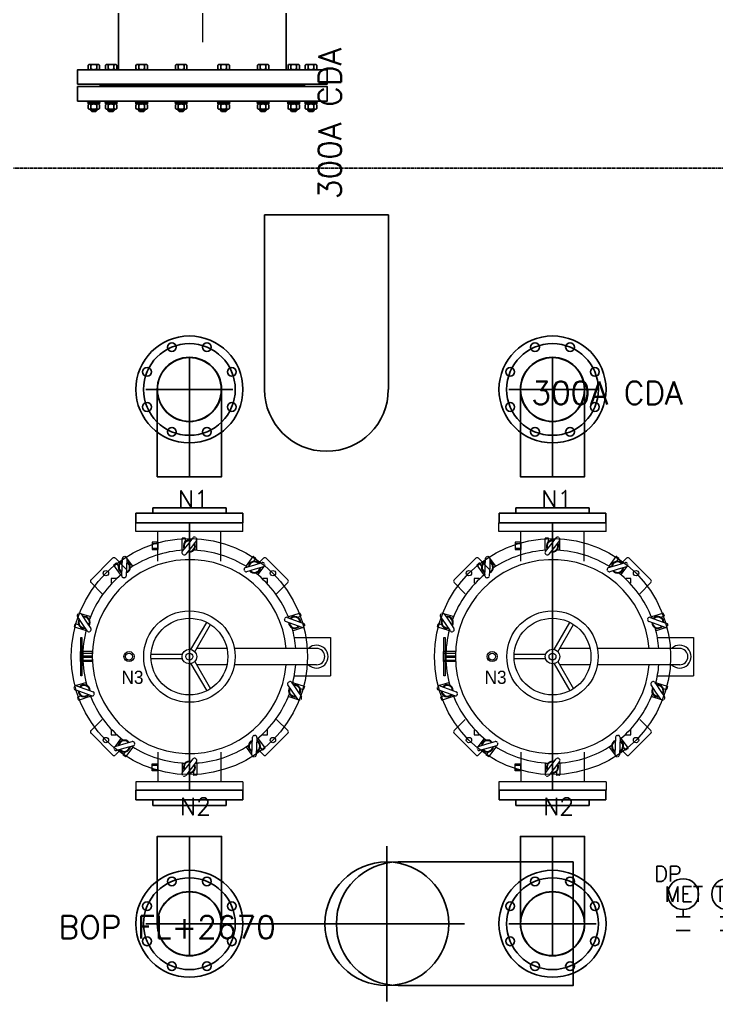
# Model space of a CAD drawing. Extents: x 0 to 160756, y 0 to 229247.
# Drawn here: x 56226 to 58049, y 70469 to 73039 of the extents above; entities that cross this region are included whole.
import ezdxf
from ezdxf.enums import TextEntityAlignment as Align
from ezdxf.xclip import XClip

# ---------------------------------------------------------------- set-up
doc = ezdxf.new("R2010")
doc.units = 0
doc.header["$LTSCALE"] = 10
doc.header["$XCLIPFRAME"] = 2
for name, pattern in [('H12設備棟3F$0$HIDDEN', [0.375, 0.25, -0.125]), ('XCM7Q30CDA-200K$0$CENTER', [50.8, 31.75, -6.35, 6.35, -6.35]), ('XCM7Q30CDA-200K$0$DASHED2', [9.525, 6.35, -3.175]), ('XCM7Q30CDA-200K$0$xCUP-L40-M03-HVAC-EQ$0$CENTER', [50.8, 31.75, -6.35, 6.35, -6.35])]:
    doc.linetypes.add(name, pattern=pattern)
for name, color, linetype in [('H12設備棟3F$0$ARC-BEAM', 252, 'H12設備棟3F$0$HIDDEN'), ('XCM7P30CDA$0$U-CDA-PIPE', 252, 'Continuous'), ('XCM7P30CDA$0$U-CDA-TXT-01', 252, 'Continuous'), ('XCM7P30CDA$0$U-CDA-V', 252, 'Continuous'), ('XCM7Q30CDA-200K$0$CDA PIPE', 40, 'Continuous'), ('XCM7Q30CDA-200K$0$UEQ-DRYER', 22, 'Continuous'), ('XCM7Q30CDA-200K$0$UER-FUTUER', 9, 'Continuous')]:
    doc.layers.add(name, color=color, linetype=linetype)
doc.styles.add('XCM7P30CDA$0$aa-txt', font='simplex.shx', dxfattribs={"width": 0.8, "bigfont": 'chineset.shx'})
doc.styles.add('XCM7Q30CDA-200K$0$Standard', font='txt.shx', dxfattribs={"bigfont": 'chineset.shx'})

# ---------------------------------------------------------------- blocks, each defined once
blk = doc.blocks.new('H12設備棟3F')
at = {"layer": 'H12設備棟3F$0$ARC-BEAM'}
blk.add_line((54410.2, 72650.3), (58435.2, 72650.3), dxfattribs=at)
blk = doc.blocks.new('XCM7Q30CDA-200K$0$A$C78f448f2')
for p, q in [((2643.3, 2116), (2643.3, 2136.8)), ((2645.3, 2140.3), (2654.3, 2140.3)), ((2654.3, 2133.3), (2645.3, 2133.3)), ((2654.3, 2119.5), (2645.3, 2119.5)), ((2735.3, 2141.4), (2732.3, 2141.4)), ((2735.3, 2111.4), (2735.3, 2141.4)), ((2739.3, 2140.4), (2735.3, 2140.4)), ((2735.3, 2127.6), (2739.3, 2123.6)), ((2735.3, 2126.4), (2739.3, 2122.4)), ((2739.3, 2112.4), (2739.3, 2140.4)), ((2750.3, 2140.3), (2741.3, 2140.3)), ((2741.3, 2133.3), (2750.3, 2133.3)), ((2741.3, 2119.5), (2750.3, 2119.5)), ((2752.3, 2116), (2752.3, 2134.4)), ((2752.3, 2134.4), (2754.7, 2134.4)), ((2752.3, 2131.6), (2757.5, 2131.6)), ((2752.3, 2121.2), (2757.5, 2121.2)), ((2752.3, 2118.4), (2754.7, 2118.4)), ((2754.7, 2134.4), (2757.5, 2131.6)), ((2754.7, 2118.4), (2754.7, 2134.4)), ((2754.7, 2118.4), (2757.5, 2121.2)), ((2757.5, 2121.2), (2757.5, 2131.6)), ((2643.3, 2074.1), (2643.3, 2094.9)), ((2645.3, 2112.6), (2654.3, 2112.6)), ((2645.3, 2098.4), (2654.3, 2098.4)), ((2732.3, 2111.4), (2735.3, 2111.4)), ((2735.3, 2099.5), (2732.3, 2099.5)), ((2735.3, 2112.4), (2739.3, 2112.4)), ((2735.3, 2069.5), (2735.3, 2099.5)), ((2739.3, 2098.5), (2735.3, 2098.5)), ((2739.3, 2070.5), (2739.3, 2098.5)), ((2750.3, 2112.6), (2741.3, 2112.6)), ((2750.3, 2098.4), (2741.3, 2098.4)), ((2752.3, 2074.1), (2752.3, 2094.9)), ((2654.3, 2091.4), (2645.3, 2091.4)), ((2654.3, 2077.6), (2645.3, 2077.6)), ((2735.3, 2085.7), (2739.3, 2081.7)), ((2735.3, 2084.5), (2739.3, 2080.5)), ((2741.3, 2091.4), (2750.3, 2091.4)), ((2741.3, 2077.6), (2750.3, 2077.6)), ((2752.3, 2092.5), (2754.7, 2092.5)), ((2752.3, 2089.7), (2757.5, 2089.7)), ((2752.3, 2079.3), (2757.5, 2079.3)), ((2752.3, 2076.5), (2754.7, 2076.5)), ((2754.7, 2092.5), (2757.5, 2089.7)), ((2754.7, 2076.5), (2754.7, 2092.5)), ((2754.7, 2076.5), (2757.5, 2079.3)), ((2757.5, 2079.3), (2757.5, 2089.7)), ((2645.3, 2070.7), (2654.3, 2070.7)), ((2732.3, 2069.5), (2735.3, 2069.5)), ((2735.3, 2070.5), (2739.3, 2070.5)), ((2750.3, 2070.7), (2741.3, 2070.7)), ((2645.3, 2024.2), (2654.3, 2024.2)), ((2735.3, 2025.4), (2732.3, 2025.4)), ((2735.3, 1995.4), (2735.3, 2025.4)), ((2739.3, 2024.4), (2735.3, 2024.4)), ((2739.3, 1996.4), (2739.3, 2024.4)), ((2750.3, 2024.2), (2741.3, 2024.2)), ((2643.3, 2000), (2643.3, 2020.8)), ((2654.3, 2017.3), (2645.3, 2017.3)), ((2654.3, 2003.5), (2645.3, 2003.5)), ((2735.3, 2011.6), (2739.3, 2007.6)), ((2735.3, 2010.4), (2739.3, 2006.4)), ((2741.3, 2017.3), (2750.3, 2017.3)), ((2741.3, 2003.5), (2750.3, 2003.5)), ((2752.3, 2000), (2752.3, 2020.8)), ((2752.3, 2018.4), (2754.7, 2018.4)), ((2752.3, 2015.6), (2757.5, 2015.6)), ((2752.3, 2005.2), (2757.5, 2005.2)), ((2752.3, 2002.4), (2754.7, 2002.4)), ((2754.7, 2018.4), (2757.5, 2015.6)), ((2754.7, 2002.4), (2754.7, 2018.4)), ((2754.7, 2002.4), (2757.5, 2005.2)), ((2757.5, 2005.2), (2757.5, 2015.6)), ((2645.3, 1996.5), (2654.3, 1996.5)), ((2732.3, 1995.4), (2735.3, 1995.4)), ((2735.3, 1996.4), (2739.3, 1996.4)), ((2750.3, 1996.5), (2741.3, 1996.5)), ((2645.3, 1928.7), (2654.3, 1928.7)), ((2732.3, 1929.9), (2735.3, 1929.9)), ((2735.3, 1929.9), (2735.3, 1899.9)), ((2735.3, 1928.9), (2739.3, 1928.9)), ((2739.3, 1928.9), (2739.3, 1900.9)), ((2750.3, 1928.7), (2741.3, 1928.7)), ((2643.3, 1925.2), (2643.3, 1904.5)), ((2654.3, 1921.8), (2645.3, 1921.8)), ((2654.3, 1907.9), (2645.3, 1907.9)), ((2735.3, 1914.9), (2739.3, 1918.9)), ((2735.3, 1913.7), (2739.3, 1917.7)), ((2741.3, 1921.8), (2750.3, 1921.8)), ((2741.3, 1907.9), (2750.3, 1907.9)), ((2752.3, 1925.2), (2752.3, 1904.5)), ((2752.3, 1922.9), (2754.7, 1922.9)), ((2752.3, 1920.1), (2757.5, 1920.1)), ((2752.3, 1909.7), (2757.5, 1909.7)), ((2752.3, 1906.9), (2754.7, 1906.9)), ((2754.7, 1922.9), (2757.5, 1920.1)), ((2754.7, 1922.9), (2754.7, 1906.9)), ((2754.7, 1906.9), (2757.5, 1909.7)), ((2757.5, 1920.1), (2757.5, 1909.7)), ((2645.3, 1901), (2654.3, 1901)), ((2735.3, 1899.9), (2732.3, 1899.9)), ((2739.3, 1900.9), (2735.3, 1900.9)), ((2750.3, 1901), (2741.3, 1901)), ((2643.3, 1801.4), (2643.3, 1822.2)), ((2645.3, 1825.7), (2654.3, 1825.7)), ((2654.3, 1818.7), (2645.3, 1818.7)), ((2735.3, 1826.8), (2732.3, 1826.8)), ((2735.3, 1796.8), (2735.3, 1826.8)), ((2739.3, 1825.8), (2735.3, 1825.8)), ((2735.3, 1813), (2739.3, 1809)), ((2735.3, 1811.8), (2739.3, 1807.8)), ((2739.3, 1797.8), (2739.3, 1825.8)), ((2750.3, 1825.7), (2741.3, 1825.7)), ((2741.3, 1818.7), (2750.3, 1818.7)), ((2752.3, 1801.4), (2752.3, 1822.2)), ((2752.3, 1819.8), (2754.7, 1819.8)), ((2752.3, 1817), (2757.5, 1817)), ((2754.7, 1819.8), (2757.5, 1817)), ((2754.7, 1803.8), (2754.7, 1819.8)), ((2757.5, 1806.6), (2757.5, 1817)), ((2654.3, 1804.9), (2645.3, 1804.9)), ((2645.3, 1798), (2654.3, 1798)), ((2732.3, 1796.8), (2735.3, 1796.8)), ((2735.3, 1797.8), (2739.3, 1797.8)), ((2741.3, 1804.9), (2750.3, 1804.9)), ((2750.3, 1798), (2741.3, 1798)), ((2752.3, 1806.6), (2757.5, 1806.6)), ((2752.3, 1803.8), (2754.7, 1803.8)), ((2754.7, 1803.8), (2757.5, 1806.6)), ((2643.3, 1726.7), (2643.3, 1705.9)), ((2645.3, 1730.1), (2654.3, 1730.1)), ((2654.3, 1723.2), (2645.3, 1723.2)), ((2732.3, 1731.3), (2735.3, 1731.3)), ((2735.3, 1731.3), (2735.3, 1701.3)), ((2735.3, 1730.3), (2739.3, 1730.3)), ((2735.3, 1716.3), (2739.3, 1720.3)), ((2735.3, 1715.1), (2739.3, 1719.1)), ((2739.3, 1730.3), (2739.3, 1702.3)), ((2750.3, 1730.1), (2741.3, 1730.1)), ((2741.3, 1723.2), (2750.3, 1723.2)), ((2752.3, 1726.7), (2752.3, 1705.9)), ((2752.3, 1724.3), (2754.7, 1724.3)), ((2752.3, 1721.5), (2757.5, 1721.5)), ((2754.7, 1724.3), (2757.5, 1721.5)), ((2754.7, 1724.3), (2754.7, 1708.3)), ((2757.5, 1721.5), (2757.5, 1711.1)), ((2654.3, 1709.4), (2645.3, 1709.4)), ((2645.3, 1702.4), (2654.3, 1702.4)), ((2735.3, 1701.3), (2732.3, 1701.3)), ((2739.3, 1702.3), (2735.3, 1702.3)), ((2741.3, 1709.4), (2750.3, 1709.4)), ((2750.3, 1702.4), (2741.3, 1702.4)), ((2752.3, 1711.1), (2757.5, 1711.1)), ((2752.3, 1708.3), (2754.7, 1708.3)), ((2754.7, 1708.3), (2757.5, 1711.1)), ((2643.3, 1652.6), (2643.3, 1631.8)), ((2645.3, 1656), (2654.3, 1656)), ((2654.3, 1649.1), (2645.3, 1649.1)), ((2732.3, 1657.2), (2735.3, 1657.2)), ((2735.3, 1657.2), (2735.3, 1627.2)), ((2735.3, 1656.2), (2739.3, 1656.2)), ((2735.3, 1642.2), (2739.3, 1646.2)), ((2735.3, 1641), (2739.3, 1645)), ((2739.3, 1656.2), (2739.3, 1628.2)), ((2750.3, 1656), (2741.3, 1656)), ((2741.3, 1649.1), (2750.3, 1649.1)), ((2752.3, 1652.6), (2752.3, 1631.8)), ((2752.3, 1650.2), (2754.7, 1650.2)), ((2752.3, 1647.4), (2757.5, 1647.4)), ((2754.7, 1650.2), (2757.5, 1647.4)), ((2754.7, 1650.2), (2754.7, 1634.2)), ((2757.5, 1647.4), (2757.5, 1637)), ((2654.3, 1635.2), (2645.3, 1635.2)), ((2645.3, 1628.3), (2654.3, 1628.3)), ((2735.3, 1627.2), (2732.3, 1627.2)), ((2739.3, 1628.2), (2735.3, 1628.2)), ((2741.3, 1635.2), (2750.3, 1635.2)), ((2750.3, 1628.3), (2741.3, 1628.3)), ((2752.3, 1637), (2757.5, 1637)), ((2752.3, 1634.2), (2754.7, 1634.2)), ((2754.7, 1634.2), (2757.5, 1637)), ((2643.3, 1610.6), (2643.3, 1592.3)), ((2645.3, 1614.1), (2654.3, 1614.1)), ((2654.3, 1607.2), (2645.3, 1607.2)), ((2732.3, 1615.3), (2735.3, 1615.3)), ((2735.3, 1615.3), (2735.3, 1585.3)), ((2735.3, 1614.3), (2739.3, 1614.3)), ((2735.3, 1600.3), (2739.3, 1604.3)), ((2735.3, 1599.1), (2739.3, 1603.1)), ((2739.3, 1614.3), (2739.3, 1586.3)), ((2750.3, 1614.1), (2741.3, 1614.1)), ((2741.3, 1607.2), (2750.3, 1607.2)), ((2752.3, 1610.6), (2752.3, 1592.3)), ((2752.3, 1608.3), (2754.7, 1608.3)), ((2752.3, 1605.5), (2757.5, 1605.5)), ((2752.3, 1595.1), (2757.5, 1595.1)), ((2754.7, 1608.3), (2757.5, 1605.5)), ((2754.7, 1608.3), (2754.7, 1592.3)), ((2754.7, 1592.3), (2757.5, 1595.1)), ((2757.5, 1605.5), (2757.5, 1595.1)), ((2654.3, 1593.3), (2645.3, 1593.3)), ((2645.3, 1586.4), (2654.3, 1586.4)), ((2735.3, 1585.3), (2732.3, 1585.3)), ((2739.3, 1586.3), (2735.3, 1586.3)), ((2741.3, 1593.3), (2750.3, 1593.3)), ((2750.3, 1586.4), (2741.3, 1586.4)), ((2752.3, 1592.3), (2754.7, 1592.3))]:
    blk.add_line(p, q)
at = {"linetype": 'XCM7Q30CDA-200K$0$xCUP-L40-M03-HVAC-EQ$0$CENTER', "lineweight": 13}
blk.add_line((2416.9, 1863.7), (2589.4, 1863.7), dxfattribs=at)
for points in [[(2691.3, 1560.8), (2691.3, 2165.8), (2656.3, 2165.8), (2656.3, 1560.8)], [(2697.3, 1560.8), (2697.3, 2165.8), (2732.3, 2165.8), (2732.3, 1560.8)], [(2694.3, 1615.8), (2694.3, 2110.8), (2691.3, 2110.8), (2691.3, 1615.8)], [(2694.3, 1615.8), (2694.3, 2110.8), (2697.3, 2110.8), (2697.3, 1615.8)]]:
    blk.add_lwpolyline(points, close=True)
blk.add_lwpolyline([(2504.6, 1660.1), (2656.3, 1660.1), (2656.3, 2066.5), (2504.6, 2066.5)])
for centre, radius, start, end in [((2647.3, 2136.8), 4, 120, 240), ((2656.3, 2126.4), 13, 147.7958, 212.2042), ((2647.3, 2116), 4, 120, 240), ((2652.3, 2136.8), 4, 300, 60), ((2643.3, 2126.4), 13, 327.7958, 32.2042), ((2652.3, 2116), 4, 300, 60), ((2743.3, 2136.8), 4, 120, 240), ((2752.3, 2126.4), 13, 147.7958, 212.2042), ((2743.3, 2116), 4, 120, 240), ((2748.3, 2136.8), 4, 300, 60), ((2739.3, 2126.4), 13, 327.7958, 32.2042), ((2748.3, 2116), 4, 300, 60), ((2647.3, 2094.9), 4, 120, 240), ((2652.3, 2094.9), 4, 300, 60), ((2743.3, 2094.9), 4, 120, 240), ((2748.3, 2094.9), 4, 300, 60), ((2656.3, 2084.5), 13, 147.7958, 212.2042), ((2647.3, 2074.1), 4, 120, 240), ((2643.3, 2084.5), 13, 327.7958, 32.2042), ((2652.3, 2074.1), 4, 300, 60), ((2752.3, 2084.5), 13, 147.7958, 212.2042), ((2743.3, 2074.1), 4, 120, 240), ((2739.3, 2084.5), 13, 327.7958, 32.2042), ((2748.3, 2074.1), 4, 300, 60), ((2647.3, 2020.8), 4, 120, 240), ((2652.3, 2020.8), 4, 300, 60), ((2743.3, 2020.8), 4, 120, 240), ((2748.3, 2020.8), 4, 300, 60), ((2656.3, 2010.4), 13, 147.7958, 212.2042), ((2647.3, 2000), 4, 120, 240), ((2643.3, 2010.4), 13, 327.7958, 32.2042), ((2652.3, 2000), 4, 300, 60), ((2752.3, 2010.4), 13, 147.7958, 212.2042), ((2743.3, 2000), 4, 120, 240), ((2739.3, 2010.4), 13, 327.7958, 32.2042), ((2748.3, 2000), 4, 300, 60), ((2647.3, 1925.2), 4, 120, 240), ((2652.3, 1925.2), 4, 300, 60), ((2743.3, 1925.2), 4, 120, 240), ((2748.3, 1925.2), 4, 300, 60), ((2656.3, 1914.9), 13, 147.7958, 212.2042), ((2647.3, 1904.5), 4, 120, 240), ((2643.3, 1914.9), 13, 327.7958, 32.2042), ((2652.3, 1904.5), 4, 300, 60), ((2752.3, 1914.9), 13, 147.7958, 212.2042), ((2743.3, 1904.5), 4, 120, 240), ((2739.3, 1914.9), 13, 327.7958, 32.2042), ((2748.3, 1904.5), 4, 300, 60), ((2647.3, 1822.2), 4, 120, 240), ((2656.3, 1811.8), 13, 147.7958, 212.2042), ((2652.3, 1822.2), 4, 300, 60), ((2643.3, 1811.8), 13, 327.7958, 32.2042), ((2743.3, 1822.2), 4, 120, 240), ((2752.3, 1811.8), 13, 147.7958, 212.2042), ((2748.3, 1822.2), 4, 300, 60), ((2739.3, 1811.8), 13, 327.7958, 32.2042), ((2647.3, 1801.4), 4, 120, 240), ((2652.3, 1801.4), 4, 300, 60), ((2743.3, 1801.4), 4, 120, 240), ((2748.3, 1801.4), 4, 300, 60), ((2647.3, 1726.7), 4, 120, 240), ((2656.3, 1716.3), 13, 147.7958, 212.2042), ((2652.3, 1726.7), 4, 300, 60), ((2643.3, 1716.3), 13, 327.7958, 32.2042), ((2743.3, 1726.7), 4, 120, 240), ((2752.3, 1716.3), 13, 147.7958, 212.2042), ((2748.3, 1726.7), 4, 300, 60), ((2739.3, 1716.3), 13, 327.7958, 32.2042), ((2647.3, 1705.9), 4, 120, 240), ((2652.3, 1705.9), 4, 300, 60), ((2743.3, 1705.9), 4, 120, 240), ((2748.3, 1705.9), 4, 300, 60), ((2647.3, 1652.6), 4, 120, 240), ((2656.3, 1642.2), 13, 147.7958, 212.2042), ((2652.3, 1652.6), 4, 300, 60), ((2643.3, 1642.2), 13, 327.7958, 32.2042), ((2743.3, 1652.6), 4, 120, 240), ((2752.3, 1642.2), 13, 147.7958, 212.2042), ((2748.3, 1652.6), 4, 300, 60), ((2739.3, 1642.2), 13, 327.7958, 32.2042), ((2647.3, 1631.8), 4, 120, 240), ((2652.3, 1631.8), 4, 300, 60), ((2743.3, 1631.8), 4, 120, 240), ((2748.3, 1631.8), 4, 300, 60), ((2647.3, 1610.6), 4, 120, 240), ((2656.3, 1600.3), 13, 147.7958, 212.2042), ((2652.3, 1610.6), 4, 300, 60), ((2643.3, 1600.3), 13, 327.7958, 32.2042), ((2743.3, 1610.6), 4, 120, 240), ((2752.3, 1600.3), 13, 147.7958, 212.2042), ((2748.3, 1610.6), 4, 300, 60), ((2739.3, 1600.3), 13, 327.7958, 32.2042), ((2647.3, 1589.9), 4, 120, 240), ((2652.3, 1589.9), 4, 300, 60), ((2743.3, 1589.9), 4, 120, 240), ((2748.3, 1589.9), 4, 300, 60)]:
    blk.add_arc(centre, radius, start, end)
for p in [(2656.3, 2126.4), (2739.3, 2126.4), (2656.3, 2084.5), (2739.3, 2084.5), (2656.3, 2010.4), (2739.3, 2010.4), (2656.3, 1914.9), (2739.3, 1914.9), (2656.3, 1811.8), (2739.3, 1811.8), (2656.3, 1716.3), (2739.3, 1716.3), (2656.3, 1642.2), (2739.3, 1642.2), (2656.3, 1600.3), (2739.3, 1600.3)]:
    blk.add_point(p)
blk = doc.blocks.new('XCM7Q30CDA-200K$0$A$C3A915B38')
at = {"lineweight": 20}
for p, q in [((32, 26.5), (0, 26.5)), ((0, 26.5), (0, 0)), ((32, 26.5), (32, 0)), ((32, 0), (0, 0))]:
    blk.add_line(p, q, dxfattribs=at)
at = {"linetype": 'XCM7Q30CDA-200K$0$DASHED2', "lineweight": 20}
for p, q in [((0, 22.2), (32, 22.2)), ((0, 4.2), (32, 4.2))]:
    blk.add_line(p, q, dxfattribs=at)
blk = doc.blocks.new('XCM7Q30CDA-200K$0$2分內牙')
at = {"lineweight": 18}
for p, q in [((0, 14.5), (0, 0)), ((19, 0), (0, 0)), ((18.5, 15), (0.5, 15)), ((19, 0), (19, 14.5))]:
    blk.add_line(p, q, dxfattribs=at)
at = {"linetype": 'XCM7Q30CDA-200K$0$DASHED2', "lineweight": 18}
for p, q in [((3.5, 15), (3.5, 0)), ((15.5, 15), (15.5, 0))]:
    blk.add_line(p, q, dxfattribs=at)
at = {"lineweight": 18}
for centre, start, end in [((0.5, 14.5), 90, 180), ((18.5, 14.5), 0, 90)]:
    blk.add_arc(centre, 0.5, start, end, dxfattribs=at)
blk = doc.blocks.new('XCM7Q30CDA-200K$0$FINAL FILTER')
at = {"lineweight": 13}
for p, q in [((-140, 328), (-140, 350)), ((140, 350), (-140, 350)), ((140, 328), (140, 350)), ((140, 328), (-140, 328)), ((-82.5, 250), (-82.5, 328)), ((-19.1, 307.7), (-11.5, 310.6)), ((-19.1, 280), (-19.1, 309.6)), ((-18.2, 310.6), (-11.5, 310.6)), ((-10.5, 301.3), (-10.5, 309.6)), ((-4.5, 293.1), (9.6, 311.1)), ((82.5, 250), (82.5, 328)), ((-18.7, 275), (-4.5, 293.1)), ((4.5, 286), (-9.6, 267.9)), ((18.7, 304.1), (4.5, 286)), ((19.1, 280), (19.1, 304.8)), ((-257.4, 200.8), (-200.8, 257.4)), ((-164.5, 228.1), (-193.7, 257.4)), ((-181.5, 245.2), (-193.7, 257.4)), ((-175.9, 234.4), (-175.1, 257.4)), ((-149.1, 237.7), (-163.7, 257.8)), ((-15.5, 279), (-18.2, 279)), ((-16.4, 267.1), (-17.9, 268.3)), ((18.2, 279), (11.8, 279)), ((149.1, 237.7), (166.5, 261.7)), ((165.4, 260.2), (173.3, 258)), ((167.8, 261.9), (173.3, 258)), ((181.5, 245.2), (193.7, 257.4)), ((181.5, 245.2), (193.7, 257.4)), ((200.8, 257.4), (257.4, 200.8)), ((-180, 215.2), (-197.5, 239.2)), ((-197.3, 240.6), (-191.8, 244.5)), ((-196.3, 237.7), (-191.8, 244.5)), ((-185.6, 237.6), (-190.5, 244.3)), ((-176.7, 211.5), (-175.9, 234.4)), ((-164.4, 234), (-165.3, 211.1)), ((-163.6, 257), (-164.4, 234)), ((-149.3, 236.4), (-154.5, 232.6)), ((146.5, 233.4), (168.6, 239.7)), ((151.4, 234.8), (149.3, 236.4)), ((168.6, 249.9), (173.5, 256.7)), ((168.6, 239.7), (190.7, 246.1)), ((193.8, 235), (171.8, 228.7)), ((180, 215.2), (194.6, 235.3)), ((-176.6, 216.6), (-178.7, 215)), ((-170.2, 206.5), (-172.1, 206.5)), ((143.8, 225.7), (143.2, 227.5)), ((171.8, 228.7), (149.7, 222.4)), ((178.7, 215), (173.5, 218.8)), ((-228.1, 164.5), (-257.4, 193.7)), ((-228.1, 164.5), (-257.4, 193.7)), ((-191.9, 204.6), (-204.6, 204.6)), ((-204.6, 204.6), (-204.6, 191.9)), ((204.6, 204.6), (191.9, 204.6)), ((204.6, 191.9), (204.6, 204.6)), ((228.1, 164.5), (257.4, 193.7)), ((228.1, 164.5), (257.4, 193.7)), ((-280.1, 86.3), (-292.9, 105.3)), ((-260.3, 104.7), (-283.9, 112.4)), ((-283.4, 111.7), (-270.6, 92.7)), ((-259.7, 103.5), (-261.7, 97.4)), ((260.5, 101), (259.7, 103.5)), ((260.3, 104.7), (288.5, 113.9)), ((283.3, 103.1), (291.2, 105.7)), ((286.7, 113.3), (291.8, 106.9)), ((289.8, 113.3), (291.8, 106.9)), ((-301, 78.7), (-298.9, 85.1)), ((-272.2, 68.3), (-300.4, 77.5)), ((-298.6, 76.9), (-298.9, 85.1)), ((-289.8, 83.1), (-297.7, 85.7)), ((-267.3, 67.2), (-280.1, 86.3)), ((-270.6, 92.7), (-257.8, 73.6)), ((4.2, 18.7), (45.2, 89.7)), ((14.1, 12.9), (55.1, 84)), ((249, 98.1), (249.6, 99.9)), ((273.4, 84.1), (251.8, 92)), ((255.8, 102.7), (277.3, 94.9)), ((295, 76.2), (273.4, 84.1)), ((277.3, 94.9), (298.9, 87)), ((-270.1, 71.4), (-271, 68.9)), ((-259.1, 67), (-260.7, 65.9)), ((271, 68.9), (269, 75)), ((272.2, 68.3), (295.8, 76)), ((274.5, 50), (369, 50)), ((369, 50), (369, -50)), ((-18.3, 5.7), (-100.3, 5.7)), ((98.2, 21.3), (19, 21.3)), ((332.7, 21.3), (117.7, 21.3)), ((-18.3, -5.7), (-100.3, -5.7)), ((4.2, -18.7), (45.2, -89.7)), ((14.1, -12.9), (55.1, -84)), ((98.2, -21.3), (19, -21.3)), ((332.7, -21.3), (117.7, -21.3)), ((274.5, -50), (369, -50)), ((-272.2, -68.3), (-295.8, -76)), ((-295, -76.2), (-273.4, -84.1)), ((-271, -68.9), (-269, -75)), ((270.6, -92.7), (257.8, -73.6)), ((259.1, -67), (260.7, -65.9)), ((267.3, -67.2), (280.1, -86.3)), ((270.1, -71.4), (271, -68.9)), ((272.2, -68.3), (300.4, -77.5)), ((298.6, -76.9), (298.9, -85.1)), ((-277.3, -94.9), (-298.9, -87)), ((-255.8, -102.7), (-277.3, -94.9)), ((-273.4, -84.1), (-251.8, -92)), ((-260.5, -101), (-259.7, -103.5)), ((-249, -98.1), (-249.6, -99.9)), ((259.7, -103.5), (261.7, -97.4)), ((283.4, -111.7), (270.6, -92.7)), ((280.1, -86.3), (292.9, -105.3)), ((289.8, -83.1), (297.7, -85.7)), ((301, -78.7), (298.9, -85.1)), ((-289.8, -113.3), (-291.8, -106.9)), ((-286.7, -113.3), (-291.8, -106.9)), ((-283.3, -103.1), (-291.2, -105.7)), ((-260.3, -104.7), (-288.5, -113.9)), ((260.3, -104.7), (283.9, -112.4)), ((-228.1, -164.5), (-257.4, -193.7)), ((-228.1, -164.5), (-257.4, -193.7)), ((228.1, -164.5), (257.4, -193.7)), ((228.1, -164.5), (257.4, -193.7)), ((-200.8, -257.4), (-257.4, -200.8)), ((-204.6, -191.9), (-204.6, -204.6)), ((-204.6, -204.6), (-191.9, -204.6)), ((191.9, -204.6), (204.6, -204.6)), ((257.4, -200.8), (200.8, -257.4)), ((204.6, -204.6), (204.6, -191.9)), ((-180, -215.2), (-194.6, -235.3)), ((-193.8, -235), (-171.8, -228.7)), ((-178.7, -215), (-173.5, -218.8)), ((-171.8, -228.7), (-149.7, -222.4)), ((-143.8, -225.7), (-143.2, -227.5)), ((164.4, -234), (165.3, -211.1)), ((170.2, -206.5), (172.1, -206.5)), ((176.7, -211.5), (175.9, -234.4)), ((176.6, -216.6), (178.7, -215)), ((180, -215.2), (197.5, -239.2)), ((-181.5, -245.2), (-193.7, -257.4)), ((-181.5, -245.2), (-193.7, -257.4)), ((-168.6, -239.7), (-190.7, -246.1)), ((-168.6, -249.9), (-173.5, -256.7)), ((-146.5, -233.4), (-168.6, -239.7)), ((-149.1, -237.7), (-166.5, -261.7)), ((-151.4, -234.8), (-149.3, -236.4)), ((-82.5, -250), (-82.5, -328)), ((82.5, -250), (82.5, -328)), ((149.1, -237.7), (163.7, -257.8)), ((149.3, -236.4), (154.5, -232.6)), ((163.6, -257), (164.4, -234)), ((175.9, -234.4), (175.1, -257.4)), ((181.5, -245.2), (193.7, -257.4)), ((181.5, -245.2), (193.7, -257.4)), ((185.6, -237.6), (190.5, -244.3)), ((196.3, -237.7), (191.8, -244.5)), ((197.3, -240.6), (191.8, -244.5)), ((-167.8, -261.9), (-173.3, -258)), ((-165.4, -260.2), (-173.3, -258)), ((-19.1, -280), (-19.1, -304.8)), ((-18.2, -279), (-11.8, -279)), ((-4.5, -286), (9.6, -267.9)), ((18.7, -275), (4.5, -293.1)), ((15.5, -279), (18.2, -279)), ((16.4, -267.1), (17.9, -268.3)), ((19.1, -280), (19.1, -309.6)), ((-18.7, -304.1), (-4.5, -286)), ((4.5, -293.1), (-9.6, -311.1)), ((10.5, -301.3), (10.5, -309.6)), ((19.1, -307.7), (11.5, -310.6)), ((-140, -328), (-140, -350)), ((140, -328), (-140, -328)), ((18.2, -310.6), (11.5, -310.6)), ((140, -328), (140, -350)), ((140, -350), (-140, -350))]:
    blk.add_line(p, q, dxfattribs=at)
blk.add_line((0, 350), (0, -350))
for points in [[(-281, -50), (-284, -50), (-284, 50), (-281, 50)], [(-281, -1.5), (-254, -1.5), (-254, 1.5), (-281, 1.5)]]:
    blk.add_lwpolyline(points, close=True, dxfattribs=at)
for centre, radius in [((0, 0), 309), ((-218.5, 218.5), 7), ((218.5, 218.5), 7), ((0, 0), 119.6), ((0, 0), 100.5), ((-157.9, 0), 13.2), ((-157.9, 0), 9), ((0, 0), 19.1), ((0, 0), 9.09), ((-218.5, -218.5), 7), ((218.5, -218.5), 7)]:
    blk.add_circle(centre, radius, dxfattribs=at)
for centre, radius, start, end in [((-18.2, 309.6), 0.957, 90, 180), ((-11.5, 309.6), 0.957, 0, 90), ((13.4, 308.2), 4.78, 51.9339, 141.9339), ((14.9, 307), 4.78, 321.9339, 51.9339), ((0, 289.5), 15.8, 73.2576, 210.6102), ((0, 289.5), 13.9, 76.3772, 207.4905), ((0, 289.5), 15.8, 253.2576, 30.6102), ((0, 289.5), 13.9, 256.3772, 27.4905), ((-197.3, 253.9), 5, 45, 135), ((-170.3, 257.2), 4.78, 87.9339, 177.9339), ((-168.4, 257.1), 4.78, 357.9339, 87.9339), ((0, 0), 279, 93.2643, 123.6279), ((-14.9, 272), 4.78, 141.9339, 231.9339), ((-18.2, 280), 0.957, 180, 270), ((-13.4, 270.9), 4.78, 231.9339, 321.9339), ((0, 0), 279, 57.2643, 87.6279), ((18.2, 280), 0.957, 270, 0), ((167.3, 261.2), 0.957, 54, 144), ((172.7, 257.2), 0.957, 324, 54), ((197.3, 253.9), 5, 45, 135), ((0, 0), 254, 4.8217, 355.1783), ((-196.7, 239.8), 0.957, 126, 216), ((-191.3, 243.7), 0.957, 36, 126), ((-170.2, 234.2), 15.8, 109.2576, 246.6102), ((-170.2, 234.2), 13.9, 112.3772, 243.4905), ((-170.2, 234.2), 15.8, 289.2576, 66.6102), ((-170.2, 234.2), 13.9, 292.3772, 63.4905), ((-149.8, 237.2), 0.957, 306, 36), ((147.8, 228.8), 4.78, 105.9339, 195.9339), ((149.8, 237.2), 0.957, 144, 234), ((170.2, 234.2), 15.8, 37.2576, 174.6102), ((170.2, 234.2), 13.9, 40.3772, 171.4905), ((170.2, 234.2), 15.8, 217.2576, 354.6102), ((170.2, 234.2), 13.9, 220.3772, 351.4905), ((192, 241.5), 4.78, 15.9339, 105.9339), ((192.5, 239.6), 4.78, 285.9339, 15.9339), ((0, 0), 279, 129.2643, 159.6279), ((-179.3, 215.8), 0.957, 216, 306), ((-172, 211.3), 4.78, 177.9339, 267.9339), ((-170, 211.2), 4.78, 267.9339, 357.9339), ((148.4, 227), 4.78, 195.9339, 285.9339), ((0, 0), 279, 21.2643, 51.6279), ((179.3, 215.8), 0.957, 234, 324), ((-253.9, 197.3), 5, 135, 225), ((253.9, 197.3), 5, 315, 45), ((-289, 108), 4.78, 123.9339, 213.9339), ((-287.4, 109.1), 4.78, 33.9339, 123.9339), ((-275.4, 89.5), 15.8, 325.2576, 102.6102), ((-275.4, 89.5), 13.9, 328.3772, 99.4905), ((-260.6, 103.8), 0.957, 342, 72), ((254.1, 98.2), 4.78, 69.9339, 159.9339), ((260.6, 103.8), 0.957, 108, 198), ((275.4, 89.5), 15.8, 1.2576, 138.6102), ((275.4, 89.5), 13.9, 4.3772, 135.4905), ((288.8, 113), 0.957, 18, 108), ((290.9, 106.6), 0.957, 288, 18), ((-300.1, 78.4), 0.957, 162, 252), ((-298, 84.8), 0.957, 72, 162), ((-275.4, 89.5), 15.8, 145.2576, 282.6102), ((-275.4, 89.5), 13.9, 148.3772, 279.4905), ((253.5, 96.4), 4.78, 159.9339, 249.9339), ((275.4, 89.5), 15.8, 181.2576, 318.6102), ((275.4, 89.5), 13.9, 184.3772, 315.4905), ((296.6, 80.7), 4.78, 249.9339, 339.9339), ((297.2, 82.5), 4.78, 339.9339, 69.9339), ((0, 0), 279, 165.2643, 195.6279), ((-271.9, 69.2), 0.957, 252, 342), ((-263.3, 69.9), 4.78, 213.9339, 303.9339), ((-261.7, 71), 4.78, 303.9339, 33.9339), ((0, 0), 279, 4.3888, 15.6279), ((271.9, 69.2), 0.957, 198, 288), ((332.7, 0), 30, 225.3707, 134.6293), ((332.7, 0), 21.4, 270, 90), ((0, 0), 279, 345.2643, 355.6112), ((-296.6, -80.7), 4.78, 69.9339, 159.9339), ((-275.4, -89.5), 15.8, 1.2576, 138.6102), ((-275.4, -89.5), 13.9, 4.3772, 135.4905), ((-271.9, -69.2), 0.957, 18, 108), ((261.7, -71), 4.78, 123.9339, 213.9339), ((263.3, -69.9), 4.78, 33.9339, 123.9339), ((271.9, -69.2), 0.957, 72, 162), ((275.4, -89.5), 15.8, 325.2576, 102.6102), ((275.4, -89.5), 13.9, 328.3772, 99.4905), ((-297.2, -82.5), 4.78, 159.9339, 249.9339), ((-275.4, -89.5), 15.8, 181.2576, 318.6102), ((-275.4, -89.5), 13.9, 184.3772, 315.4905), ((0, 0), 279, 201.2643, 231.6279), ((-254.1, -98.2), 4.78, 249.9339, 339.9339), ((-253.5, -96.4), 4.78, 339.9339, 69.9339), ((0, 0), 279, 309.2643, 339.6279), ((275.4, -89.5), 15.8, 145.2576, 282.6102), ((275.4, -89.5), 13.9, 148.3772, 279.4905), ((298, -84.8), 0.957, 252, 342), ((300.1, -78.4), 0.957, 342, 72), ((-290.9, -106.6), 0.957, 108, 198), ((-288.8, -113), 0.957, 198, 288), ((-260.6, -103.8), 0.957, 288, 18), ((260.6, -103.8), 0.957, 162, 252), ((287.4, -109.1), 4.78, 213.9339, 303.9339), ((289, -108), 4.78, 303.9339, 33.9339), ((-253.9, -197.3), 5, 135, 225), ((253.9, -197.3), 5, 315, 45), ((-170.2, -234.2), 15.8, 37.2576, 174.6102), ((-170.2, -234.2), 13.9, 40.3772, 171.4905), ((-179.3, -215.8), 0.957, 54, 144), ((-148.4, -227), 4.78, 15.9339, 105.9339), ((-147.8, -228.8), 4.78, 285.9339, 15.9339), ((170.2, -234.2), 15.8, 109.2576, 246.6102), ((170.2, -234.2), 13.9, 112.3772, 243.4905), ((170, -211.2), 4.78, 87.9339, 177.9339), ((172, -211.3), 4.78, 357.9339, 87.9339), ((170.2, -234.2), 15.8, 289.2576, 66.6102), ((170.2, -234.2), 13.9, 292.3772, 63.4905), ((179.3, -215.8), 0.957, 36, 126), ((-192.5, -239.6), 4.78, 105.9339, 195.9339), ((-192, -241.5), 4.78, 195.9339, 285.9339), ((-170.2, -234.2), 15.8, 217.2576, 354.6102), ((-170.2, -234.2), 13.9, 220.3772, 351.4905), ((-172.7, -257.2), 0.957, 144, 234), ((0, 0), 279, 237.2643, 267.6279), ((-149.8, -237.2), 0.957, 324, 54), ((0, 0), 279, 273.2643, 303.6279), ((149.8, -237.2), 0.957, 126, 216), ((168.4, -257.1), 4.78, 177.9339, 267.9339), ((191.3, -243.7), 0.957, 216, 306), ((196.7, -239.8), 0.957, 306, 36), ((-197.3, -253.9), 5, 225, 315), ((-167.3, -261.2), 0.957, 234, 324), ((-18.2, -280), 0.957, 90, 180), ((0, -289.5), 15.8, 73.2576, 210.6102), ((0, -289.5), 13.9, 76.3772, 207.4905), ((0, -289.5), 15.8, 253.2576, 30.6102), ((13.4, -270.9), 4.78, 51.9339, 141.9339), ((14.9, -272), 4.78, 321.9339, 51.9339), ((18.2, -280), 0.957, 0, 90), ((170.3, -257.2), 4.78, 267.9339, 357.9339), ((197.3, -253.9), 5, 225, 315), ((-14.9, -307), 4.78, 141.9339, 231.9339), ((0, -289.5), 13.9, 256.3772, 27.4905), ((-13.4, -308.2), 4.78, 231.9339, 321.9339), ((11.5, -309.6), 0.957, 180, 270), ((18.2, -309.6), 0.957, 270, 0)]:
    blk.add_arc(centre, radius, start, end, dxfattribs=at)
at = {"lineweight": 13, "rotation": 90}
blk.add_blockref('XCM7Q30CDA-200K$0$2分內牙', (-82.5, 280.5), dxfattribs=at)
at = {"lineweight": 13}
blk.add_blockref('XCM7Q30CDA-200K$0$A$C3A915B38', (-286, -13.2), dxfattribs=at)
at = {"lineweight": 13, "xscale": -1, "rotation": 90}
blk.add_blockref('XCM7Q30CDA-200K$0$2分內牙', (-82.5, -280.5), dxfattribs=at)
at = {"lineweight": 13, "attachment_point": 1, "style": 'XCM7Q30CDA-200K$0$Standard'}
for s, insert, char_height, width in [('N1', (-29.8, 435), 45, 519.47), ('{\\f新細明體|b0|i0|c136|p18;N3}', (-177.7, -36.9), 34.441, 88.791), ('N2', (-24.7, -370.2), 45, 519.47)]:
    blk.add_mtext(s, dxfattribs=dict(at, insert=insert, char_height=char_height, width=width))
blk = doc.blocks.new('XCM7Q30CDA-200K$0$SL150')
for p, q in [((3.96875, 13.97), (1.42875, 13.97)), ((1.42875, -13.97), (1.42875, 13.97)), ((3.96875, -13.97), (3.96875, 13.97)), ((1.42875, 9.604375), (0, 9.604375)), ((0, -9.604375), (0, 9.604375)), ((1.42875, -9.604375), (0, -9.604375)), ((3.96875, -13.97), (1.42875, -13.97))]:
    blk.add_line(p, q)
blk = doc.blocks.new('XCM7Q30CDA-200K$0$A$C258B0902')
at = {"color": 1, "linetype": 'XCM7Q30CDA-200K$0$CENTER'}
for p, q in [((0, 113.903125), (0, -113.903125)), ((84.1375, 0), (-228.6, 0))]:
    blk.add_line(p, q, dxfattribs=at)
at = {"color": 0}
blk.add_lwpolyline([(0, -84.1375), (-228.6, -84.1375), (-228.6, 84.1375), (0, 84.1375)], dxfattribs=at)
blk.add_circle((0, 0), 84.1375, dxfattribs=at)
blk = doc.blocks.new('XCM7Q30CDA-200K$0$A$C3477b601')
at = {"layer": 'XCM7Q30CDA-200K$0$CDA PIPE'}
for centre, radius in [((494.8, 1539), 140), ((494.8, 1539), 120), ((448.9, 1649.9), 11.5), ((540.7, 1649.9), 11.5), ((494.8, 1539), 83.5), ((383.9, 1584.9), 11.5), ((605.6, 1584.9), 11.5), ((383.9, 1493.1), 11.5), ((605.6, 1493.1), 11.5), ((448.9, 1428.1), 11.5), ((540.7, 1428.1), 11.5), ((494.8, 140), 140), ((494.8, 140), 120), ((448.9, 250.9), 11.5), ((540.7, 250.9), 11.5), ((494.8, 140), 83.5), ((383.9, 185.9), 11.5), ((605.6, 185.9), 11.5), ((383.9, 94.1), 11.5), ((605.6, 94.1), 11.5), ((448.9, 29.1), 11.5), ((540.7, 29.1), 11.5)]:
    blk.add_circle(centre, radius, dxfattribs=at)
at = {"layer": 'XCM7Q30CDA-200K$0$CDA PIPE', "xscale": -1, "rotation": 270.0000000000001}
blk.add_blockref('XCM7Q30CDA-200K$0$A$C258B0902', (494.8, 1539), dxfattribs=at)
at = {"layer": 'XCM7Q30CDA-200K$0$CDA PIPE', "rotation": 269.9999999999999}
blk.add_blockref('XCM7Q30CDA-200K$0$A$C258B0902', (494.8, 140), dxfattribs=at)
at = {"layer": 'XCM7Q30CDA-200K$0$UEQ-DRYER', "rotation": 180}
blk.add_blockref('XCM7Q30CDA-200K$0$FINAL FILTER', (494.8, 839.5), dxfattribs=at)
at = {"layer": 'XCM7Q30CDA-200K$0$UEQ-DRYER', "yscale": 10, "zscale": 10, "rotation": 90}
for p, xscale in [((494.8, 1229.2), -10), ((494.8, 449.8), 10)]:
    blk.add_blockref('XCM7Q30CDA-200K$0$SL150', p, dxfattribs=dict(at, xscale=xscale))
blk = doc.blocks.new('XCM7Q30CDA-200K')
at = {"layer": 'XCM7Q30CDA-200K$0$UER-FUTUER'}
for p, q in [((57186.4, 70875.2), (57186.4, 70468.8)), ((57389.6, 70672), (56729.2, 70672))]:
    blk.add_line(p, q, dxfattribs=at)
blk.add_circle((57186.4, 70672), 161.9, dxfattribs=at)
at = {"layer": 'XCM7Q30CDA-200K$0$UER-FUTUER', "xscale": 1.08, "yscale": 1.08, "zscale": 1.08, "rotation": 270}
blk.add_blockref('XCM7Q30CDA-200K$0$A$C78f448f2', (54691.6, 75777), dxfattribs=at)
at = {"layer": 'XCM7Q30CDA-200K$0$UER-FUTUER', "rotation": 180}
for p in [(57164.7, 72211), (58114.7, 72211)]:
    blk.add_blockref('XCM7Q30CDA-200K$0$A$C3477b601', p, dxfattribs=at)
blk = doc.blocks.new('XCM7P30CDA$0$A$C4c2fcfd2')
at = {"layer": 'XCM7P30CDA$0$U-CDA-V'}
for p, q in [((1.24, 2.77), (1.24, 1.8)), ((7, 2.77), (7, 1.8)), ((12.65, 2.77), (12.65, 1.8)), ((19.19, 2.77), (19.19, 1.8)), ((0.34, 1.8), (2.14, 1.8)), ((6.1, 1.8), (7.9, 1.8)), ((11.75, 1.8), (13.55, 1.8)), ((18.29, 1.8), (20.09, 1.8)), ((0.34, 0), (2.14, 0)), ((6.1, 0), (7.9, 0)), ((11.75, 0), (13.55, 0)), ((18.29, 0), (20.09, 0))]:
    blk.add_line(p, q, dxfattribs=at)
for centre in [(1.24, 4.78), (7, 4.78), (12.65, 4.78), (19.19, 4.78)]:
    blk.add_circle(centre, 2.02, dxfattribs=at)
at = {"layer": 'XCM7P30CDA$0$U-CDA-V', "style": 'XCM7P30CDA$0$aa-txt'}
for s, p in [('DP', (-0.74, 7.45)), ('MET', (1.35, 4.78)), ('TIT', (7.11, 4.78)), ('PT', (12.76, 4.78)), ('FET', (19.3, 4.78))]:
    blk.add_text(s, height=2, dxfattribs=at).set_placement(p, align=Align.MIDDLE)
blk = doc.blocks.new('XCM7P30CDA')
at = {"layer": 'XCM7P30CDA$0$U-CDA-PIPE'}
for points in [[(56866.5, 72071), (56866.5, 72528.2), (57190.4, 72528.2), (57190.4, 72071)], [(57216.4, 70833.9), (57673.6, 70833.9), (57673.6, 70510.1), (57216.4, 70510.1)]]:
    blk.add_lwpolyline(points, dxfattribs=at)
for centre, start, end in [((57028.4, 72071), 180, 0), ((57216.4, 70672), 90, 270)]:
    blk.add_arc(centre, 161.9, start, end, dxfattribs=at)
at = {"xscale": 20, "yscale": 20, "zscale": 20}
blk.add_blockref('XCM7P30CDA$0$A$C4c2fcfd2', (57936.9, 70654), dxfattribs=at)
at = {"layer": 'XCM7P30CDA$0$U-CDA-TXT-01', "style": 'XCM7P30CDA$0$aa-txt'}
blk.add_text('300A CDA  ', height=60, rotation=90, dxfattribs=at).set_placement((57067.4, 72569.2))
for s, p in [('300A CDA  ', (57564.5, 72032)), ('BOP FL+2670', (56327.6, 70633))]:
    blk.add_text(s, height=60, dxfattribs=at).set_placement(p)

msp = doc.modelspace()

# ---------------------------------------------------------------- block references
for name in ['XCM7P30CDA', 'XCM7Q30CDA-200K']:
    msp.add_blockref(name, (0, 0))
ref = msp.add_blockref('H12設備棟3F', (0, 0))
XClip(ref).set_block_clipping_path([(52480.8428845762, 60066.8604644329), (84559.6547477046, 105824.4625800119)])

doc.saveas('drawing.dxf')
